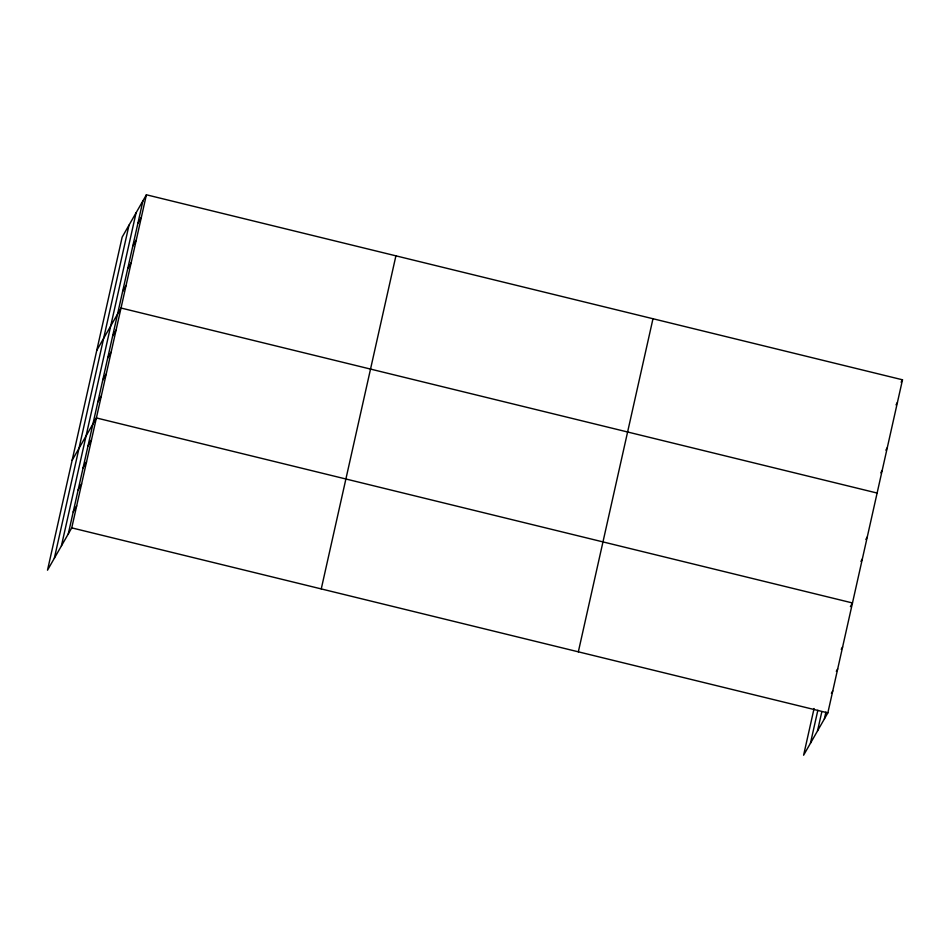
<?xml version="1.0" encoding="UTF-8"?>
<svg xmlns="http://www.w3.org/2000/svg" width="950" height="950" viewBox="0 0 950 950"><rect width="100%" height="100%" fill="white"/><g stroke="black" fill="none" stroke-linecap="round" stroke-linejoin="round"><path stroke-width="1.43" d="M54.352 558.232L129.01 225.15M61.417 545.894L136.076 212.812M68.281 533.924L142.928 200.842M146.395 194.786L122.158 237.12L47.5 570.202L71.749 527.867L146.395 194.786L902.5 379.798L827.842 712.88L803.605 755.214L814.067 708.51M321.254 588.917L395.912 255.835M578.336 651.831L652.982 318.749M810.457 743.244L817.843 710.279M817.523 730.918L821.833 711.681M824.374 718.948L825.918 712.072M137.857 223.487L141.324 217.431M132.774 246.145L136.254 240.077M127.704 268.791L131.171 262.734M122.621 291.436L126.101 285.38M96.769 350.36L121.018 308.026L877.123 493.05M112.623 336.074L116.09 330.006M107.694 358.055L111.162 351.999M102.766 380.036L106.234 373.979M97.838 402.028L101.306 395.96M72.141 460.287L96.377 417.941L852.482 602.965L850.404 606.599M87.982 445.989L91.449 439.933M83.054 467.97L86.533 461.914M78.126 489.951L81.605 483.894M73.198 511.943L76.677 505.875M901.111 382.221L902.5 379.798M896.04 404.878L897.429 402.456M885.887 450.169L887.276 447.747M880.804 472.827L882.194 470.404M865.877 539.446L867.267 537.011M860.949 561.426L862.339 559.004M841.237 649.361L842.626 646.938M836.309 671.341L837.698 668.919M831.381 693.322L832.77 690.899M71.749 527.867L827.842 712.88"/></g></svg>
